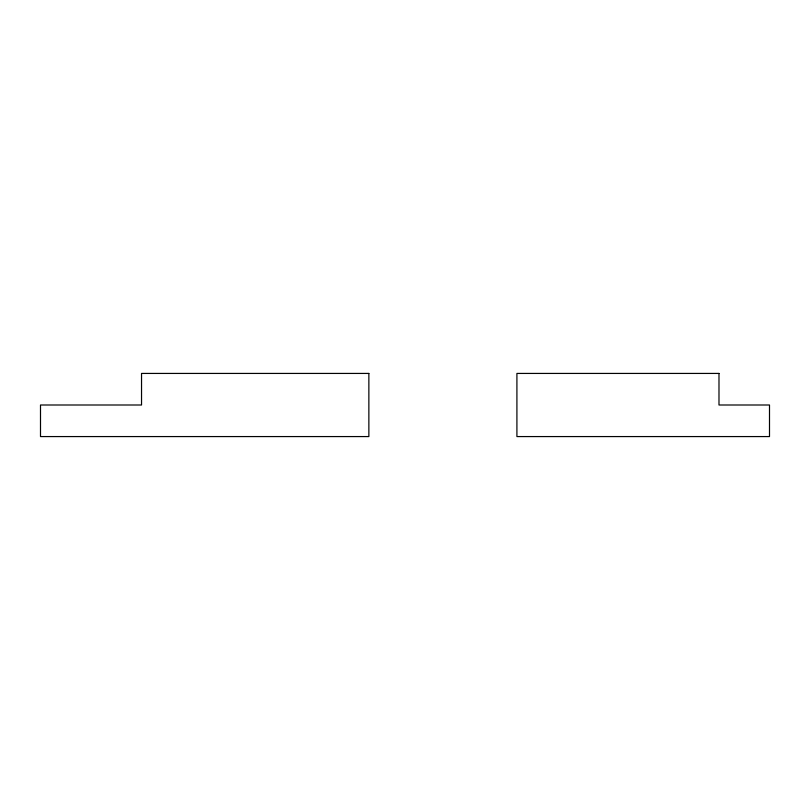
<?xml version="1.0" encoding="UTF-8"?>
<svg xmlns="http://www.w3.org/2000/svg" width="810" height="810" viewBox="0 0 810 810"><rect width="100%" height="100%" fill="white"/><g stroke="black" fill="none" stroke-linecap="round" stroke-linejoin="round"><path stroke-width="1.21" d="M368.864 373.43L141.537 373.43L141.537 405L40.5 405L40.5 436.57L368.864 436.57L368.864 373.43M718.986 373.43L516.912 373.43L516.912 436.57L769.5 436.57L769.5 405L718.986 405L718.986 373.43"/></g></svg>
